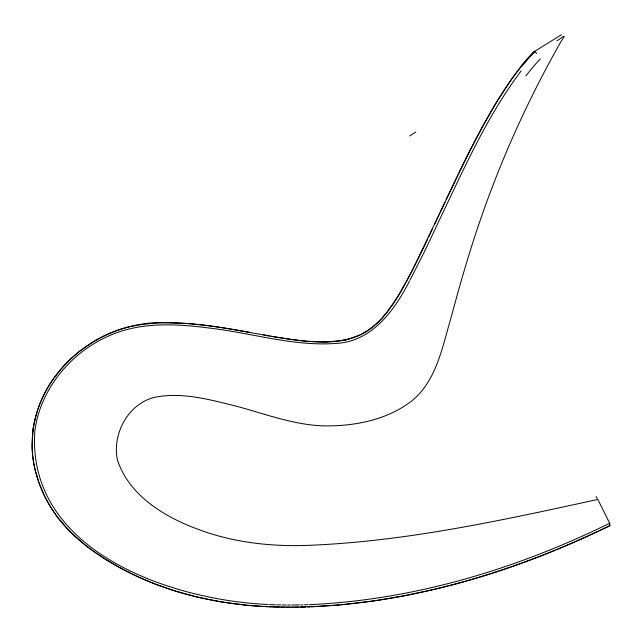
<?xml version="1.0" encoding="UTF-8"?>
<svg xmlns="http://www.w3.org/2000/svg" width="642" height="642" viewBox="0 0 642 642"><rect width="100%" height="100%" fill="white"/><g stroke="black" fill="none" stroke-linecap="round" stroke-linejoin="round"><path stroke-width="0.96" d="M168.019 322.749C108.466 319.411 48.944 360.643 34.989 419.282A99.887 99.743 78.3 0 0 34.371 422.027L33.488 426.786A92.271 92.063 82.7 0 0 32.878 430.918L32.116 445.933M434.522 224.475L439.995 212.735M444.954 202.126L440.621 211.395M432.556 228.696L428.358 237.644M446.174 199.518L451.117 189.029M427.612 239.217L423.616 247.619M451.743 187.721L457.995 174.672M423.359 248.141L418.52 258.092M458.629 173.372L464.351 161.696M418.263 258.614L407.63 279.366M464.993 160.396C481.5 127.646 498.665 94.856 521.497 65.99M407.076 280.393L406.522 281.421M410.102 279.904L424.193 252.274L444.32 209.685C467.079 161.953 489.132 113.185 521.248 70.837M409.54 280.939C394.742 309.966 372.24 341.408 336.568 343.374C294.349 346.632 253.261 333.375 211.675 328.359C177.842 323.865 141.866 321.457 109.814 335.469C74.56 350.636 46.007 382.231 36.883 419.78A97.496 97.343 77.6 0 0 36.297 422.476L35.422 427.147A88.556 88.436 75.4 0 0 34.772 431.833C27.189 551.398 171.093 600.134 268.035 604.507M405.688 282.953L405.969 282.44M405.407 283.467L401.707 290.04M401.411 290.545L397.831 296.564M397.526 297.061L387.335 312.012M386.982 312.469L377.191 323.319L367.047 331.168M561.477 34.692L534.569 51.44L519.121 68.983L511.489 79.295L496.483 102.335L481.933 127.726L467.986 154.425L411.707 271.622L399.629 293.587L392.358 305.062L382.094 318.312L372.007 327.725L360.964 334.546L348.381 339.177A79.086 78.982 14.2 0 1 342.138 340.533L325.935 341.993L306.21 341.191M556.887 40.671C559.736 39.595 568.595 31.322 561.413 40.807C529.867 96.22 503.248 154.441 482.19 214.629C470.177 248.711 460.218 283.475 450.853 318.368C442.41 346.696 436.897 378.804 413.689 399.364C389.14 419.435 356.286 426.136 325.229 425.895C294.75 425.325 265.997 414.17 236.922 406.354C210.504 399.854 182.657 391.805 155.276 397.205C128.344 403.2 111.917 433.864 117.446 459.993C128.954 495.215 163.694 516.481 196.725 528.799C231.264 542.081 268.533 546.543 305.351 545.459C404.283 541.928 501.434 520.421 597.838 499.452L609.675 523.254L609.9 525.662L598.954 530.966M366.55 331.473L365.057 332.371M609.675 523.254C516.032 569.165 413.777 600.045 309.195 604.668M597.734 531.544L578.137 540.54M576.893 541.086L556.742 549.688M555.466 550.21C515.951 566.404 475.216 579.654 433.647 589.436M432.235 589.773L403.682 595.832L376.148 600.543M374.695 600.76L341.127 604.828M339.658 604.965L311.242 606.867M309.853 606.923L307.815 606.995M307.847 604.716L304.477 604.82M305.793 607.067L300.071 607.212M303.064 604.86L300.873 604.916M299.405 604.941L291.837 605.029M298.602 607.236L294.429 607.292M293.081 607.3L291.043 607.308M290.481 605.029L287.744 605.021M289.678 607.308L286.236 607.292M168.71 322.757L186.742 323.504M286.38 605.013L282.287 604.965M284.863 607.276L280.763 607.212M280.939 604.941L276.879 604.844M279.406 607.18L266.43 606.698M275.522 604.804L269.399 604.571M265.066 606.626L260.973 606.385M260.291 606.337L247.355 605.294M187.44 323.552L205.44 325.358M305.632 341.135L292.921 339.682M246.672 605.221L220.968 601.835M206.17 325.446L214.364 326.537M291.773 339.53L286.019 338.703M214.877 326.609L224.66 328.07M285.449 338.615L277.922 337.411M225.23 328.166L233.271 329.482M277.344 337.315L271.036 336.223M234.418 329.675L242.443 331.071M220.286 601.723L196.845 596.98L174.48 590.825M243.013 331.168L249.882 332.404M269.319 335.918L263.597 334.891M173.83 590.616L154.457 583.787L136.224 575.978M135.606 575.689L120.343 567.961L105.384 559.246M104.806 558.885L92.304 550.467M91.75 550.066L86.293 545.957M85.755 545.531L70.395 531.953L57.796 517.588M534.569 51.44L536.728 53.438M57.387 517.051L50.822 507.477L45.149 497.341M44.844 496.731L39.21 483.498L35.109 469.719M609.491 524.827L609.9 525.662C499.669 578.972 376.854 614.121 253.486 605.839C192.616 600.96 131.466 581.7 83.155 543.453C53.655 520.301 33.007 484.509 32.132 446.623M34.957 469.053C26.844 435.461 36.45 398.955 58.318 372.44A133.705 133.64 11.5 0 1 79.11 351.615L91.621 342.724L98.378 338.775A127.878 127.798 5.6 0 1 128.657 326.987C176.751 316.185 225.832 328.72 273.348 336.625C299.718 340.725 327.621 345.99 353.702 337.564A65.396 65.324 18 0 0 365.025 332.387M521.312 65.797A169.119 147.371 -79.7 0 1 534.369 51.175M521.721 66.222A169.119 146.833 -79.2 0 1 534.706 51.617M32.911 430.926A92.271 92.031 83.9 0 1 33.512 426.786M348.381 339.177A79.086 78.974 13.3 0 1 342.13 340.525M525.918 75.957A159.368 120.375 -69.4 0 1 540.267 58.952M409.596 135.935A233.263 0.417 -32.5 0 1 415.807 131.979M596.362 497.181A138.889 0.778 63 0 1 597.229 498.441M34.387 422.027A99.887 99.727 79.3 0 1 34.989 419.282"/></g></svg>
